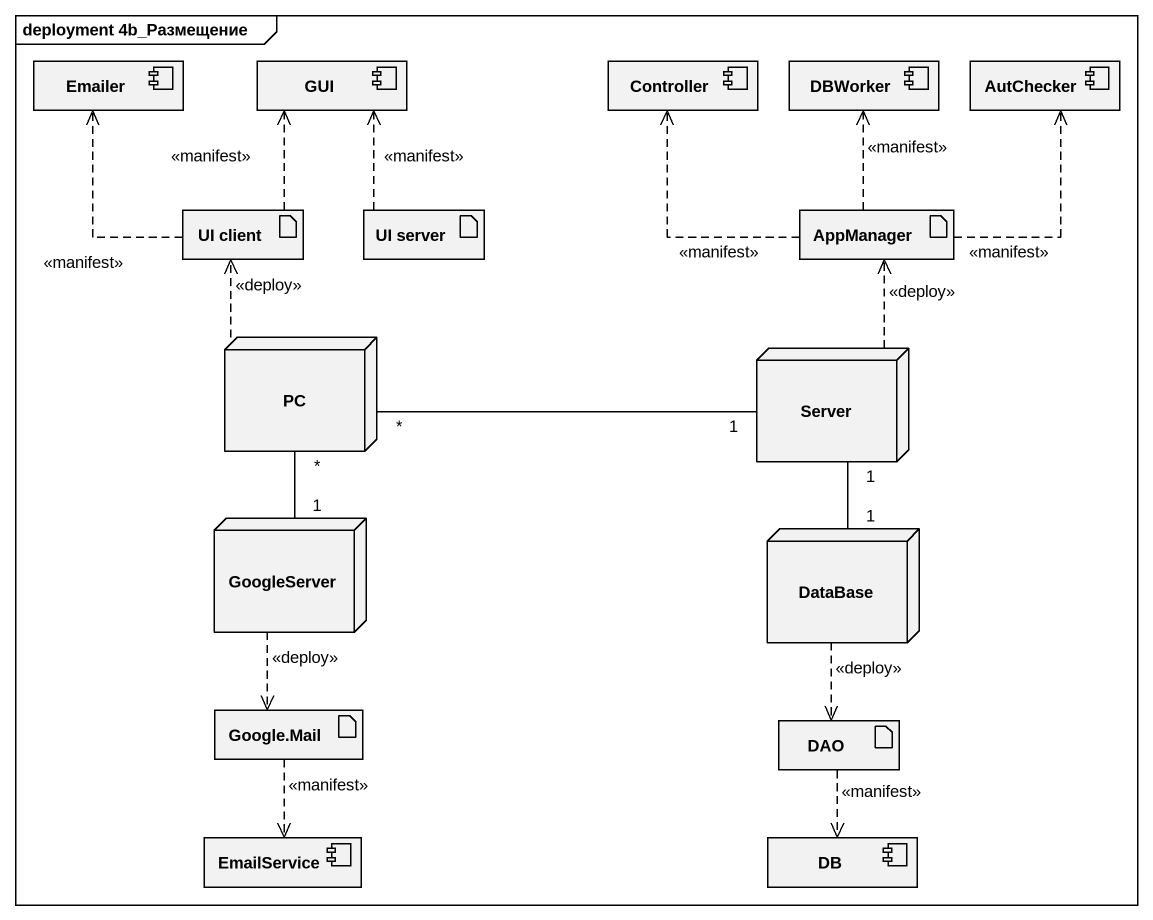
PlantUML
@startuml
mainframe deployment 4b_Размещение
component Emailer
component GUI
component Controller
component DBWorker
component AutChecker
artifact "UI client" as UI_client
artifact "UI server" as UI_server
artifact AppManager
node PC
node Server
node GoogleServer
node "DataBase" as DataBase_
artifact "Google.Mail" as Google_Mail
artifact DAO
component EmailService
component DB
UI_client .up.> Emailer : <<manifest>>
UI_client .up.> GUI : <<manifest>>
UI_server .up.> GUI : <<manifest>>
AppManager .up.> Controller : <<manifest>>
AppManager .up.> DBWorker : <<manifest>>
AppManager .up.> AutChecker : <<manifest>>
PC .up.> UI_client : <<deploy>>
PC "*" -right- "1" Server
PC "*" -- "1" GoogleServer
Server .up.> AppManager : <<deploy>>
Server "1" -- "1" DataBase_
GoogleServer ..> Google_Mail : <<deploy>>
DataBase_ ..> DAO : <<deploy>>
Google_Mail ..> EmailService : <<manifest>>
DAO ..> DB : <<manifest>>
@enduml
